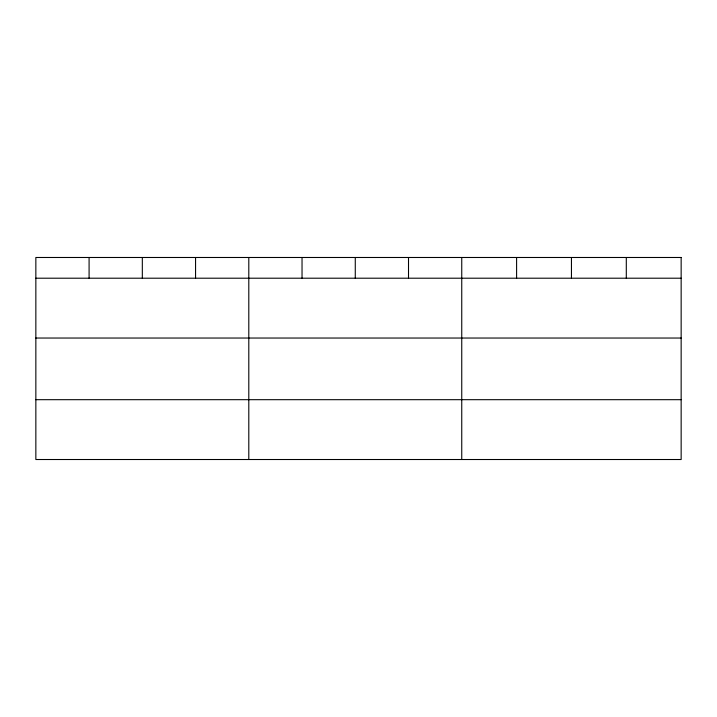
<?xml version="1.0" encoding="UTF-8"?>
<svg xmlns="http://www.w3.org/2000/svg" width="717" height="717" viewBox="0 0 717 717"><rect width="100%" height="100%" fill="white"/><g stroke="black" fill="none" stroke-linecap="round" stroke-linejoin="round"><path stroke-width="1.08" d="M35.85 278.205L681.15 278.205M35.85 338.039L681.15 338.039M35.85 399.683L681.15 399.683M626.299 257.484L626.299 278.205M571.449 257.484L571.449 278.205M516.598 257.484L516.598 278.205M461.748 257.484L461.748 459.516M408.511 257.484L408.511 278.205M355.273 257.484L355.273 278.205M302.036 257.484L302.036 278.205M248.799 257.484L248.799 459.516M195.562 257.484L195.562 278.205M142.325 257.484L142.325 278.205M89.087 257.484L89.087 278.205M681.15 257.484L35.85 257.484L35.85 459.516L681.15 459.516L681.15 257.484"/></g></svg>
